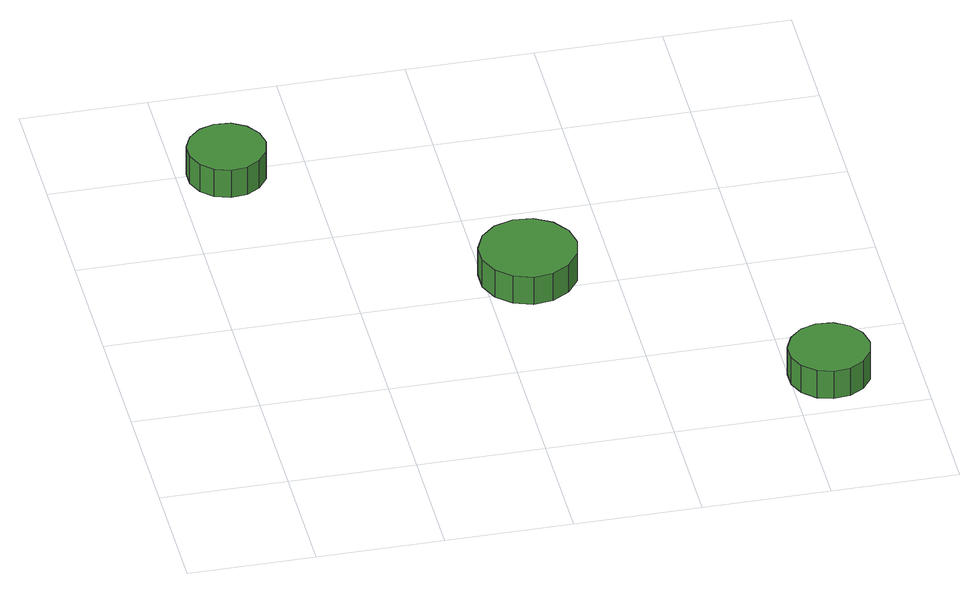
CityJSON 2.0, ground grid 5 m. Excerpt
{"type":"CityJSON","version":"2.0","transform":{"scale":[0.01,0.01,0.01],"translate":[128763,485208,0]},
"CityObjects":{
"tree1":{"type":"SolitaryVegetationObject","attributes":{"function":"something"},"geometry":[{"type":"MultiSurface","lod":"1","boundaries":[[[0,1,2,3,4,5,6,7,8,9,10,11,12,13,14]],[[15,16,17,18,19,20,21,22,23,24,25,26,27,28,29]],[[0,29,28,1]],[[1,28,27,2]],[[2,27,26,3]],[[3,26,25,4]],[[4,25,24,5]],[[5,24,23,6]],[[6,23,22,7]],[[7,22,21,8]],[[8,21,20,9]],[[9,20,19,10]],[[10,19,18,11]],[[11,18,17,12]],[[12,17,16,13]],[[13,16,15,14]],[[14,15,29,0]]]}]},
"tree2":{"type":"SolitaryVegetationObject","attributes":{"function":"something"},"geometry":[{"type":"MultiSurface","lod":"1","boundaries":[[[30,31,32,33,34,35,36,37,38,39,40,41,42,43,44]],[[45,46,47,48,49,50,51,52,53,54,55,56,57,58,59]],[[30,59,58,31]],[[31,58,57,32]],[[32,57,56,33]],[[33,56,55,34]],[[34,55,54,35]],[[35,54,53,36]],[[36,53,52,37]],[[37,52,51,38]],[[38,51,50,39]],[[39,50,49,40]],[[40,49,48,41]],[[41,48,47,42]],[[42,47,46,43]],[[43,46,45,44]],[[44,45,59,30]]]}]},
"tree3":{"type":"SolitaryVegetationObject","attributes":{"function":"something"},"geometry":[{"type":"MultiSurface","lod":"1","boundaries":[[[60,61,62,63,64,65,66,67,68,69,70,71,72,73,74]],[[75,76,77,78,79,80,81,82,83,84,85,86,87,88,89]],[[60,89,88,61]],[[61,88,87,62]],[[62,87,86,63]],[[63,86,85,64]],[[64,85,84,65]],[[65,84,83,66]],[[66,83,82,67]],[[67,82,81,68]],[[68,81,80,69]],[[69,80,79,70]],[[70,79,78,71]],[[71,78,77,72]],[[72,77,76,73]],[[73,76,75,74]],[[74,75,89,60]]]}]}
},
"vertices":[
[340,1951,165],[326,2013,165],[289,2065,165],[234,2097,165],[170,2103,165],[110,2084,165],[62,2041,165],[36,1983,165],[36,1919,165],[62,1861,165],[110,1818,165],[170,1798,165],[234,1805,165],[289,1837,165],[326,1888,165],[326,1888,38],[289,1837,38],[234,1805,38],[170,1798,38],[110,1818,38],[62,1861,38],[36,1919,38],[36,1983,38],[62,2041,38],[110,2084,38],[170,2103,38],[234,2097,38],[289,2065,38],[326,2013,38],[340,1951,38],
[1360,1089,152],[1344,1166,152],[1297,1230,152],[1228,1270,152],[1150,1278,152],[1074,1254,152],[1015,1201,152],[983,1128,152],[983,1049,152],[1015,977,152],[1074,924,152],[1150,899,152],[1228,908,152],[1297,947,152],[1344,1011,152],[1344,1011,25],[1297,947,25],[1228,908,25],[1150,899,25],[1074,924,25],[1015,977,25],[983,1049,25],[983,1128,25],[1015,1201,25],[1074,1254,25],[1150,1278,25],[1228,1270,25],[1297,1230,25],[1344,1166,25],[1360,1089,25],
[2312,238,139],[2298,303,139],[2259,356,139],[2202,389,139],[2136,396,139],[2074,376,139],[2025,331,139],[1998,271,139],[1998,205,139],[2025,145,139],[2074,100,139],[2136,80,139],[2202,87,139],[2259,120,139],[2298,173,139],[2298,173,12],[2259,120,12],[2202,87,12],[2136,80,12],[2074,100,12],[2025,145,12],[1998,205,12],[1998,271,12],[2025,331,12],[2074,376,12],[2136,396,12],[2202,389,12],[2259,356,12],[2298,303,12],[2312,238,12]
]}
